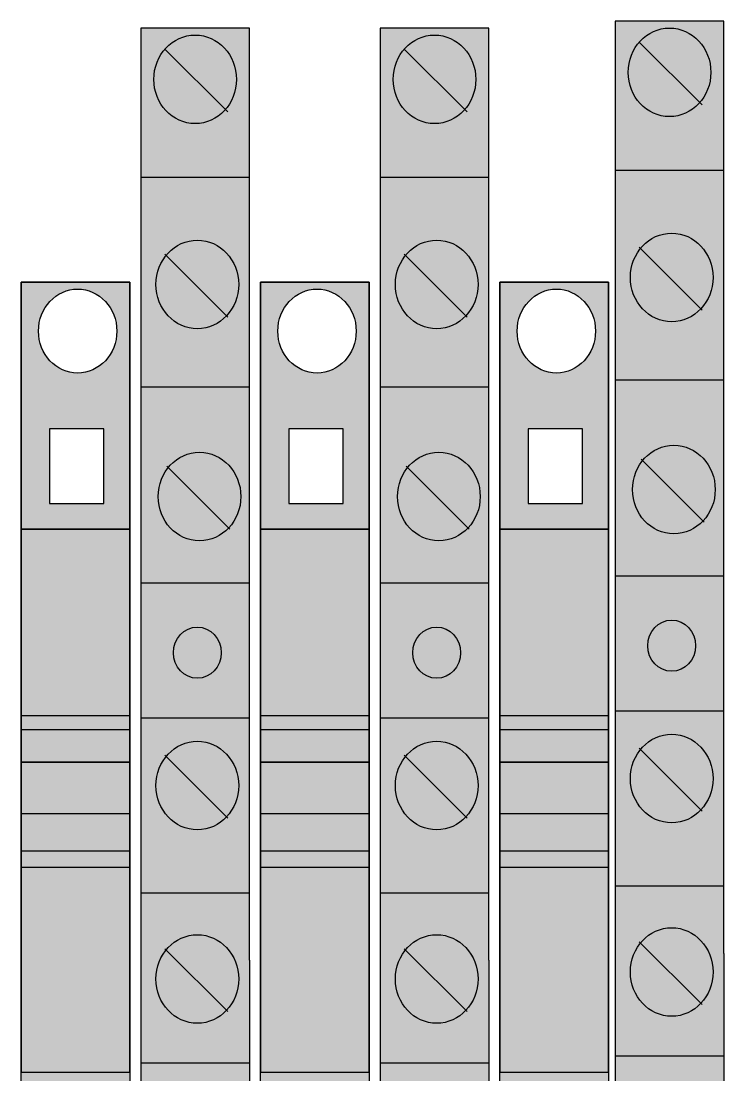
# Model space of a CAD drawing. Header units: millimetres. Extents: x 10 to 410, y 10 to 275.
# Drawn here: x 111.04 to 138.17, y 162.64 to 203.34 of the extents above; entities that cross this region are included whole.
import ezdxf

# ---------------------------------------------------------------- set-up
doc = ezdxf.new("R2010")
doc.units = ezdxf.units.MM
doc.linetypes.add('Caddy_Solid', pattern=[0])

# ---------------------------------------------------------------- blocks, each defined once
blk = doc.blocks.new('Blk347')
at = {"color": 2, "linetype": 'Caddy_Solid', "lineweight": 25, "true_color": 0xffff00}
for p, q in [((114.232, 187.59), (112.132, 187.59)), ((112.132, 187.59), (112.132, 184.71)), ((114.232, 184.71), (114.232, 187.59)), ((112.132, 184.71), (114.232, 184.71))]:
    blk.add_line(p, q, dxfattribs=at)
blk = doc.blocks.new('Blk349')
at = {"color": 2, "linetype": 'Caddy_Solid', "lineweight": 25, "true_color": 0xffff00}
for p, q in [((123.472, 187.59), (121.372, 187.59)), ((121.372, 187.59), (121.372, 184.71)), ((123.472, 184.71), (123.472, 187.59)), ((121.372, 184.71), (123.472, 184.71))]:
    blk.add_line(p, q, dxfattribs=at)
blk = doc.blocks.new('Blk351')
at = {"color": 2, "linetype": 'Caddy_Solid', "lineweight": 25, "true_color": 0xffff00}
for p, q in [((132.712, 187.59), (130.612, 187.59)), ((130.612, 187.59), (130.612, 184.71)), ((132.712, 184.71), (132.712, 187.59)), ((130.612, 184.71), (132.712, 184.71))]:
    blk.add_line(p, q, dxfattribs=at)
blk = doc.blocks.new('Blk340')
for points in [[(115.66, 194.07), (115.66, 167.07), (115.66, 149.07), (119.86, 149.07), (119.86, 167.07), (119.86, 203.07), (115.66, 203.07)], [(124.9, 194.07), (124.9, 167.07), (124.9, 149.07), (129.1, 149.07), (129.1, 167.07), (129.1, 203.07), (124.9, 203.07)], [(118.926, 199.924), (116.592, 202.252), (116.631, 202.299), (116.734, 202.4), (116.845, 202.491), (116.962, 202.571), (117.085, 202.64), (117.214, 202.697), (117.347, 202.742), (117.483, 202.774), (117.621, 202.794), (117.76, 202.8), (117.899, 202.794), (118.037, 202.774), (118.173, 202.742), (118.306, 202.697), (118.435, 202.64), (118.558, 202.571), (118.675, 202.491), (118.786, 202.4), (118.889, 202.299), (118.983, 202.189), (119.067, 202.071), (119.142, 201.945), (119.206, 201.813), (119.26, 201.675), (119.302, 201.533), (119.332, 201.387), (119.35, 201.239), (119.356, 201.09), (119.35, 200.941), (119.332, 200.793), (119.302, 200.647), (119.26, 200.505), (119.206, 200.367), (119.142, 200.235), (119.067, 200.109), (118.983, 199.991)], [(128.166, 199.924), (125.832, 202.252), (125.871, 202.299), (125.974, 202.4), (126.085, 202.491), (126.202, 202.571), (126.326, 202.64), (126.454, 202.697), (126.587, 202.742), (126.723, 202.774), (126.861, 202.794), (127, 202.8), (127.139, 202.794), (127.277, 202.774), (127.413, 202.742), (127.546, 202.697), (127.675, 202.64), (127.798, 202.571), (127.915, 202.491), (128.026, 202.4), (128.129, 202.299), (128.223, 202.189), (128.307, 202.071), (128.382, 201.945), (128.447, 201.813), (128.5, 201.675), (128.542, 201.533), (128.572, 201.387), (128.59, 201.239), (128.596, 201.09), (128.59, 200.941), (128.572, 200.793), (128.542, 200.647), (128.5, 200.505), (128.447, 200.367), (128.382, 200.235), (128.307, 200.109), (128.223, 199.991)], [(118.173, 199.438), (118.306, 199.483), (118.435, 199.54), (118.558, 199.609), (118.675, 199.689), (118.786, 199.78), (118.889, 199.881), (118.926, 199.924), (116.592, 202.252), (116.537, 202.189), (116.453, 202.071), (116.378, 201.945), (116.314, 201.813), (116.26, 201.675), (116.218, 201.533), (116.188, 201.387), (116.17, 201.239), (116.164, 201.09), (116.17, 200.941), (116.188, 200.793), (116.218, 200.647), (116.26, 200.505), (116.314, 200.367), (116.378, 200.235), (116.453, 200.109), (116.537, 199.991), (116.631, 199.881), (116.734, 199.78), (116.845, 199.689), (116.962, 199.609), (117.085, 199.54), (117.214, 199.483), (117.347, 199.438), (117.483, 199.406), (117.621, 199.386), (117.76, 199.38), (117.899, 199.386), (118.037, 199.406)], [(127.413, 199.438), (127.546, 199.483), (127.675, 199.54), (127.798, 199.609), (127.915, 199.689), (128.026, 199.78), (128.129, 199.881), (128.166, 199.924), (125.832, 202.252), (125.777, 202.189), (125.693, 202.071), (125.618, 201.945), (125.554, 201.813), (125.5, 201.675), (125.458, 201.533), (125.428, 201.387), (125.41, 201.239), (125.404, 201.09), (125.41, 200.941), (125.428, 200.793), (125.458, 200.647), (125.5, 200.505), (125.554, 200.367), (125.618, 200.235), (125.693, 200.109), (125.777, 199.991), (125.871, 199.881), (125.974, 199.78), (126.085, 199.689), (126.202, 199.609), (126.326, 199.54), (126.454, 199.483), (126.587, 199.438), (126.723, 199.406), (126.861, 199.386), (127, 199.38), (127.139, 199.386), (127.277, 199.406)], [(116.637, 194.287), (118.971, 191.959), (118.973, 191.961), (119.067, 192.071), (119.151, 192.189), (119.226, 192.315), (119.29, 192.447), (119.344, 192.585), (119.386, 192.727), (119.416, 192.873), (119.434, 193.021), (119.44, 193.17), (119.434, 193.319), (119.416, 193.467), (119.386, 193.613), (119.344, 193.755), (119.29, 193.893), (119.226, 194.025), (119.151, 194.151), (119.067, 194.269), (118.973, 194.379), (118.87, 194.48), (118.759, 194.571), (118.642, 194.651), (118.519, 194.72), (118.39, 194.777), (118.257, 194.822), (118.121, 194.854), (117.983, 194.874), (117.844, 194.88), (117.705, 194.874), (117.567, 194.854), (117.431, 194.822), (117.298, 194.777), (117.169, 194.72), (117.046, 194.651), (116.929, 194.571), (116.818, 194.48), (116.715, 194.379)], [(125.877, 194.287), (128.211, 191.959), (128.213, 191.961), (128.307, 192.071), (128.391, 192.189), (128.466, 192.315), (128.53, 192.447), (128.584, 192.585), (128.626, 192.727), (128.656, 192.873), (128.674, 193.021), (128.68, 193.17), (128.674, 193.319), (128.656, 193.467), (128.626, 193.613), (128.584, 193.755), (128.53, 193.893), (128.466, 194.025), (128.391, 194.151), (128.307, 194.269), (128.213, 194.379), (128.11, 194.48), (127.999, 194.571), (127.882, 194.651), (127.759, 194.72), (127.63, 194.777), (127.497, 194.822), (127.361, 194.854), (127.223, 194.874), (127.084, 194.88), (126.945, 194.874), (126.807, 194.854), (126.671, 194.822), (126.538, 194.777), (126.409, 194.72), (126.286, 194.651), (126.169, 194.571), (126.058, 194.48), (125.955, 194.379)], [(118.971, 191.959), (116.637, 194.287), (116.621, 194.269), (116.537, 194.151), (116.462, 194.025), (116.398, 193.893), (116.344, 193.755), (116.302, 193.613), (116.272, 193.467), (116.254, 193.319), (116.248, 193.17), (116.254, 193.021), (116.272, 192.873), (116.302, 192.727), (116.344, 192.585), (116.398, 192.447), (116.462, 192.315), (116.537, 192.189), (116.621, 192.071), (116.715, 191.961), (116.818, 191.86), (116.929, 191.769), (117.046, 191.689), (117.169, 191.62), (117.298, 191.563), (117.431, 191.518), (117.567, 191.486), (117.705, 191.466), (117.844, 191.46), (117.983, 191.466), (118.121, 191.486), (118.257, 191.518), (118.39, 191.563), (118.519, 191.62), (118.642, 191.689), (118.759, 191.769), (118.87, 191.86)], [(128.211, 191.959), (125.877, 194.287), (125.861, 194.269), (125.777, 194.151), (125.702, 194.025), (125.638, 193.893), (125.584, 193.755), (125.542, 193.613), (125.512, 193.467), (125.494, 193.319), (125.488, 193.17), (125.494, 193.021), (125.512, 192.873), (125.542, 192.727), (125.584, 192.585), (125.638, 192.447), (125.702, 192.315), (125.777, 192.189), (125.861, 192.071), (125.955, 191.961), (126.058, 191.86), (126.169, 191.769), (126.286, 191.689), (126.409, 191.62), (126.538, 191.563), (126.671, 191.518), (126.807, 191.486), (126.945, 191.466), (127.084, 191.46), (127.223, 191.466), (127.361, 191.486), (127.497, 191.518), (127.63, 191.563), (127.759, 191.62), (127.882, 191.689), (127.999, 191.769), (128.11, 191.86)], [(115.24, 193.26), (115.24, 183.72), (111.04, 183.72), (111.04, 193.26), (115.24, 193.26), (113.356, 189.756), (113.487, 189.775), (113.615, 189.805), (113.741, 189.848), (113.863, 189.902), (113.98, 189.967), (114.091, 190.043), (114.196, 190.129), (114.293, 190.224), (114.382, 190.329), (114.463, 190.441), (114.533, 190.56), (114.594, 190.685), (114.645, 190.816), (114.685, 190.951), (114.713, 191.089), (114.73, 191.229), (114.736, 191.37), (114.73, 191.511), (114.713, 191.651), (114.685, 191.789), (114.645, 191.924), (114.594, 192.055), (114.533, 192.18), (114.463, 192.299), (114.382, 192.411), (114.293, 192.516), (114.196, 192.611), (114.091, 192.697), (113.98, 192.773), (113.863, 192.838), (113.741, 192.892), (113.615, 192.935), (113.487, 192.965), (113.356, 192.984), (113.224, 192.99), (113.092, 192.984), (112.961, 192.965), (112.833, 192.935), (112.707, 192.892), (112.585, 192.838), (112.468, 192.773), (112.357, 192.697), (112.252, 192.611), (112.155, 192.516), (112.066, 192.411), (111.985, 192.299), (111.915, 192.18), (111.854, 192.055), (111.803, 191.924), (111.764, 191.789), (111.735, 191.651), (111.718, 191.511), (111.712, 191.37), (111.718, 191.229), (111.735, 191.089), (111.764, 190.951), (111.803, 190.816), (111.854, 190.685), (111.915, 190.56), (111.985, 190.441), (112.066, 190.329), (112.155, 190.224), (112.252, 190.129), (112.357, 190.043), (112.468, 189.967), (112.585, 189.902), (112.707, 189.848), (112.833, 189.805), (112.961, 189.775), (113.092, 189.756), (113.224, 189.75), (113.356, 189.756), (115.24, 193.26), (114.232, 187.59), (112.132, 187.59), (112.132, 184.71), (114.232, 184.71), (114.232, 187.59)], [(124.48, 193.26), (124.48, 183.72), (120.28, 183.72), (120.28, 193.26), (124.48, 193.26), (122.596, 189.756), (122.727, 189.775), (122.855, 189.805), (122.981, 189.848), (123.103, 189.902), (123.22, 189.967), (123.331, 190.043), (123.436, 190.129), (123.533, 190.224), (123.622, 190.329), (123.703, 190.441), (123.773, 190.56), (123.834, 190.685), (123.885, 190.816), (123.925, 190.951), (123.953, 191.089), (123.97, 191.229), (123.976, 191.37), (123.97, 191.511), (123.953, 191.651), (123.925, 191.789), (123.885, 191.924), (123.834, 192.055), (123.773, 192.18), (123.703, 192.299), (123.622, 192.411), (123.533, 192.516), (123.436, 192.611), (123.331, 192.697), (123.22, 192.773), (123.103, 192.838), (122.981, 192.892), (122.855, 192.935), (122.727, 192.965), (122.596, 192.984), (122.464, 192.99), (122.332, 192.984), (122.201, 192.965), (122.073, 192.935), (121.947, 192.892), (121.825, 192.838), (121.708, 192.773), (121.597, 192.697), (121.492, 192.611), (121.395, 192.516), (121.306, 192.411), (121.225, 192.299), (121.155, 192.18), (121.094, 192.055), (121.043, 191.924), (121.004, 191.789), (120.975, 191.651), (120.958, 191.511), (120.952, 191.37), (120.958, 191.229), (120.975, 191.089), (121.004, 190.951), (121.043, 190.816), (121.094, 190.685), (121.155, 190.56), (121.225, 190.441), (121.306, 190.329), (121.395, 190.224), (121.492, 190.129), (121.597, 190.043), (121.708, 189.967), (121.825, 189.902), (121.947, 189.848), (122.073, 189.805), (122.201, 189.775), (122.332, 189.756), (122.464, 189.75), (122.596, 189.756), (124.48, 193.26), (123.472, 187.59), (121.372, 187.59), (121.372, 184.71), (123.472, 184.71), (123.472, 187.59)], [(133.72, 193.26), (133.72, 183.72), (129.52, 183.72), (129.52, 193.26), (133.72, 193.26), (131.836, 189.756), (131.967, 189.775), (132.095, 189.805), (132.221, 189.848), (132.343, 189.902), (132.46, 189.967), (132.571, 190.043), (132.676, 190.129), (132.773, 190.224), (132.862, 190.329), (132.943, 190.441), (133.013, 190.56), (133.074, 190.685), (133.125, 190.816), (133.165, 190.951), (133.193, 191.089), (133.21, 191.229), (133.216, 191.37), (133.21, 191.511), (133.193, 191.651), (133.165, 191.789), (133.125, 191.924), (133.074, 192.055), (133.013, 192.18), (132.943, 192.299), (132.862, 192.411), (132.773, 192.516), (132.676, 192.611), (132.571, 192.697), (132.46, 192.773), (132.343, 192.838), (132.221, 192.892), (132.095, 192.935), (131.967, 192.965), (131.836, 192.984), (131.704, 192.99), (131.572, 192.984), (131.441, 192.965), (131.313, 192.935), (131.187, 192.892), (131.065, 192.838), (130.948, 192.773), (130.837, 192.697), (130.732, 192.611), (130.635, 192.516), (130.546, 192.411), (130.465, 192.299), (130.395, 192.18), (130.334, 192.055), (130.283, 191.924), (130.244, 191.789), (130.215, 191.651), (130.198, 191.511), (130.192, 191.37), (130.198, 191.229), (130.215, 191.089), (130.244, 190.951), (130.283, 190.816), (130.334, 190.685), (130.395, 190.56), (130.465, 190.441), (130.546, 190.329), (130.635, 190.224), (130.732, 190.129), (130.837, 190.043), (130.948, 189.967), (131.065, 189.902), (131.187, 189.848), (131.313, 189.805), (131.441, 189.775), (131.572, 189.756), (131.704, 189.75), (131.836, 189.756), (133.72, 193.26), (132.712, 187.59), (130.612, 187.59), (130.612, 184.71), (132.712, 184.71), (132.712, 187.59)], [(119.055, 183.769), (116.721, 186.097), (116.799, 186.189), (116.902, 186.29), (117.013, 186.381), (117.13, 186.461), (117.253, 186.53), (117.382, 186.587), (117.515, 186.632), (117.651, 186.664), (117.789, 186.684), (117.928, 186.69), (118.067, 186.684), (118.205, 186.664), (118.341, 186.632), (118.474, 186.587), (118.603, 186.53), (118.726, 186.461), (118.843, 186.381), (118.954, 186.29), (119.057, 186.189), (119.151, 186.079), (119.235, 185.961), (119.31, 185.835), (119.374, 185.703), (119.428, 185.565), (119.47, 185.423), (119.5, 185.277), (119.518, 185.129), (119.524, 184.98), (119.518, 184.831), (119.5, 184.683), (119.47, 184.537), (119.428, 184.395), (119.374, 184.257), (119.31, 184.125), (119.235, 183.999), (119.151, 183.881), (119.057, 183.771)], [(128.295, 183.769), (125.961, 186.097), (126.039, 186.189), (126.142, 186.29), (126.253, 186.381), (126.37, 186.461), (126.493, 186.53), (126.622, 186.587), (126.755, 186.632), (126.891, 186.664), (127.029, 186.684), (127.168, 186.69), (127.307, 186.684), (127.445, 186.664), (127.581, 186.632), (127.714, 186.587), (127.843, 186.53), (127.966, 186.461), (128.083, 186.381), (128.194, 186.29), (128.297, 186.189), (128.391, 186.079), (128.475, 185.961), (128.55, 185.835), (128.615, 185.703), (128.668, 185.565), (128.71, 185.423), (128.74, 185.277), (128.758, 185.129), (128.764, 184.98), (128.758, 184.831), (128.74, 184.683), (128.71, 184.537), (128.668, 184.395), (128.615, 184.257), (128.55, 184.125), (128.475, 183.999), (128.391, 183.881), (128.297, 183.771)], [(119.055, 183.769), (116.721, 186.097), (116.705, 186.079), (116.621, 185.961), (116.546, 185.835), (116.482, 185.703), (116.428, 185.565), (116.386, 185.423), (116.356, 185.277), (116.338, 185.129), (116.332, 184.98), (116.338, 184.831), (116.356, 184.683), (116.386, 184.537), (116.428, 184.395), (116.482, 184.257), (116.546, 184.125), (116.621, 183.999), (116.705, 183.881), (116.799, 183.771), (116.902, 183.67), (117.013, 183.579), (117.13, 183.499), (117.253, 183.43), (117.382, 183.373), (117.515, 183.328), (117.651, 183.296), (117.789, 183.276), (117.928, 183.27), (118.067, 183.276), (118.205, 183.296), (118.341, 183.328), (118.474, 183.373), (118.603, 183.43), (118.726, 183.499), (118.843, 183.579), (118.954, 183.67)], [(128.295, 183.769), (125.961, 186.097), (125.945, 186.079), (125.861, 185.961), (125.786, 185.835), (125.722, 185.703), (125.668, 185.565), (125.626, 185.423), (125.596, 185.277), (125.578, 185.129), (125.572, 184.98), (125.578, 184.831), (125.596, 184.683), (125.626, 184.537), (125.668, 184.395), (125.722, 184.257), (125.786, 184.125), (125.861, 183.999), (125.945, 183.881), (126.039, 183.771), (126.142, 183.67), (126.253, 183.579), (126.37, 183.499), (126.493, 183.43), (126.622, 183.373), (126.755, 183.328), (126.891, 183.296), (127.029, 183.276), (127.168, 183.27), (127.307, 183.276), (127.445, 183.296), (127.581, 183.328), (127.714, 183.373), (127.843, 183.43), (127.966, 183.499), (128.083, 183.579), (128.194, 183.67)], [(115.24, 175.98), (115.24, 183.72), (111.04, 183.72), (111.04, 175.98), (115.156, 175.98)], [(124.48, 175.98), (124.48, 183.72), (120.28, 183.72), (120.28, 175.98), (124.396, 175.98)], [(133.72, 175.98), (133.72, 183.72), (129.52, 183.72), (129.52, 175.98), (133.636, 175.98)], [(119.86, 176.43), (115.66, 176.43), (115.66, 181.65), (119.86, 181.65), (119.86, 176.43), (118.083, 177.994), (118.16, 178.02), (118.235, 178.053), (118.306, 178.093), (118.374, 178.139), (118.438, 178.192), (118.497, 178.25), (118.552, 178.314), (118.601, 178.382), (118.644, 178.455), (118.681, 178.532), (118.712, 178.611), (118.737, 178.694), (118.754, 178.778), (118.764, 178.864), (118.768, 178.95), (118.764, 179.036), (118.754, 179.122), (118.737, 179.206), (118.712, 179.289), (118.681, 179.368), (118.644, 179.445), (118.601, 179.518), (118.552, 179.586), (118.497, 179.65), (118.438, 179.708), (118.374, 179.761), (118.306, 179.807), (118.235, 179.847), (118.16, 179.88), (118.083, 179.906), (118.004, 179.925), (117.925, 179.936), (117.844, 179.94), (117.763, 179.936), (117.684, 179.925), (117.605, 179.906), (117.528, 179.88), (117.453, 179.847), (117.382, 179.807), (117.314, 179.761), (117.25, 179.708), (117.191, 179.65), (117.136, 179.586), (117.087, 179.518), (117.044, 179.445), (117.007, 179.368), (116.976, 179.289), (116.952, 179.206), (116.934, 179.122), (116.924, 179.036), (116.92, 178.95), (116.924, 178.864), (116.934, 178.778), (116.952, 178.694), (116.976, 178.611), (117.007, 178.532), (117.044, 178.455), (117.087, 178.382), (117.136, 178.314), (117.191, 178.25), (117.25, 178.192), (117.314, 178.139), (117.382, 178.093), (117.453, 178.053), (117.528, 178.02), (117.605, 177.994), (117.684, 177.975), (117.763, 177.964), (117.844, 177.96), (117.925, 177.964), (118.004, 177.975), (118.083, 177.994)], [(118.083, 179.906), (118.16, 179.88), (118.235, 179.847), (118.306, 179.807), (118.374, 179.761), (118.438, 179.708), (118.497, 179.65), (118.552, 179.586), (118.601, 179.518), (118.644, 179.445), (118.681, 179.368), (118.712, 179.289), (118.737, 179.206), (118.754, 179.122), (118.764, 179.036), (118.768, 178.95), (118.764, 178.864), (118.754, 178.778), (118.737, 178.694), (118.712, 178.611), (118.681, 178.532), (118.644, 178.455), (118.601, 178.382), (118.552, 178.314), (118.497, 178.25), (118.438, 178.192), (118.374, 178.139), (118.306, 178.093), (118.235, 178.053), (118.16, 178.02), (118.083, 177.994), (118.004, 177.975), (117.925, 177.964), (117.844, 177.96), (117.763, 177.964), (117.684, 177.975), (117.605, 177.994), (117.528, 178.02), (117.453, 178.053), (117.382, 178.093), (117.314, 178.139), (117.25, 178.192), (117.191, 178.25), (117.136, 178.314), (117.087, 178.382), (117.044, 178.455), (117.007, 178.532), (116.976, 178.611), (116.952, 178.694), (116.934, 178.778), (116.924, 178.864), (116.92, 178.95), (116.924, 179.036), (116.934, 179.122), (116.952, 179.206), (116.976, 179.289), (117.007, 179.368), (117.044, 179.445), (117.087, 179.518), (117.136, 179.586), (117.191, 179.65), (117.25, 179.708), (117.314, 179.761), (117.382, 179.807), (117.453, 179.847), (117.528, 179.88), (117.605, 179.906), (117.684, 179.925), (117.763, 179.936), (117.844, 179.94), (117.925, 179.936), (118.004, 179.925)], [(127.323, 179.906), (127.4, 179.88), (127.475, 179.847), (127.546, 179.807), (127.614, 179.761), (127.678, 179.708), (127.737, 179.65), (127.792, 179.586), (127.841, 179.518), (127.884, 179.445), (127.921, 179.368), (127.952, 179.289), (127.977, 179.206), (127.994, 179.122), (128.004, 179.036), (128.008, 178.95), (128.004, 178.864), (127.994, 178.778), (127.977, 178.694), (127.952, 178.611), (127.921, 178.532), (127.884, 178.455), (127.841, 178.382), (127.792, 178.314), (127.737, 178.25), (127.678, 178.192), (127.614, 178.139), (127.546, 178.093), (127.475, 178.053), (127.4, 178.02), (127.323, 177.994), (127.244, 177.975), (127.165, 177.964), (127.084, 177.96), (127.003, 177.964), (126.924, 177.975), (126.845, 177.994), (126.768, 178.02), (126.693, 178.053), (126.622, 178.093), (126.554, 178.139), (126.49, 178.192), (126.431, 178.25), (126.376, 178.314), (126.327, 178.382), (126.284, 178.455), (126.247, 178.532), (126.216, 178.611), (126.191, 178.694), (126.174, 178.778), (126.164, 178.864), (126.16, 178.95), (126.164, 179.036), (126.174, 179.122), (126.191, 179.206), (126.216, 179.289), (126.247, 179.368), (126.284, 179.445), (126.327, 179.518), (126.376, 179.586), (126.431, 179.65), (126.49, 179.708), (126.554, 179.761), (126.622, 179.807), (126.693, 179.847), (126.768, 179.88), (126.845, 179.906), (126.924, 179.925), (127.003, 179.936), (127.084, 179.94), (127.165, 179.936), (127.244, 179.925)], [(115.24, 176.52), (111.04, 176.52), (111.04, 175.98), (115.156, 175.98), (115.24, 175.98)], [(124.48, 176.52), (120.28, 176.52), (120.28, 175.98), (124.396, 175.98), (124.48, 175.98)], [(133.72, 176.52), (129.52, 176.52), (129.52, 175.98), (133.636, 175.98), (133.72, 175.98)], [(115.24, 175.98), (115.24, 170.67), (111.04, 170.67), (111.04, 175.98), (115.156, 175.98)], [(114.904, 175.98), (111.04, 175.98), (111.04, 174.72), (115.24, 174.72), (115.24, 175.98)], [(124.48, 175.98), (124.48, 170.67), (120.28, 170.67), (120.28, 175.98), (124.396, 175.98)], [(124.144, 175.98), (120.28, 175.98), (120.28, 174.72), (124.48, 174.72), (124.48, 175.98)], [(133.72, 175.98), (133.72, 170.67), (129.52, 170.67), (129.52, 175.98), (133.636, 175.98)], [(133.384, 175.98), (129.52, 175.98), (129.52, 174.72), (133.72, 174.72), (133.72, 175.98)], [(119.151, 174.801), (119.226, 174.675), (119.29, 174.543), (119.344, 174.405), (119.386, 174.263), (119.416, 174.117), (119.434, 173.969), (119.44, 173.82), (119.434, 173.671), (119.416, 173.523), (119.386, 173.377), (119.344, 173.235), (119.29, 173.097), (119.226, 172.965), (119.151, 172.839), (119.067, 172.721), (118.973, 172.611), (118.971, 172.609), (116.637, 174.937), (116.715, 175.029), (116.818, 175.13), (116.929, 175.221), (117.046, 175.301), (117.169, 175.37), (117.298, 175.427), (117.431, 175.472), (117.567, 175.504), (117.705, 175.523), (117.844, 175.53), (117.983, 175.523), (118.121, 175.504), (118.257, 175.472), (118.39, 175.427), (118.519, 175.37), (118.642, 175.301), (118.759, 175.221), (118.87, 175.13), (118.973, 175.029), (119.067, 174.919)], [(128.391, 174.801), (128.466, 174.675), (128.53, 174.543), (128.584, 174.405), (128.626, 174.263), (128.656, 174.117), (128.674, 173.969), (128.68, 173.82), (128.674, 173.671), (128.656, 173.523), (128.626, 173.377), (128.584, 173.235), (128.53, 173.097), (128.466, 172.965), (128.391, 172.839), (128.307, 172.721), (128.213, 172.611), (128.211, 172.609), (125.877, 174.937), (125.955, 175.029), (126.058, 175.13), (126.169, 175.221), (126.286, 175.301), (126.409, 175.37), (126.538, 175.427), (126.671, 175.472), (126.807, 175.504), (126.945, 175.523), (127.084, 175.53), (127.223, 175.523), (127.361, 175.504), (127.497, 175.472), (127.63, 175.427), (127.759, 175.37), (127.882, 175.301), (127.999, 175.221), (128.11, 175.13), (128.213, 175.029), (128.307, 174.919)], [(116.344, 173.235), (116.302, 173.377), (116.272, 173.523), (116.254, 173.671), (116.248, 173.82), (116.254, 173.969), (116.272, 174.117), (116.302, 174.263), (116.344, 174.405), (116.398, 174.543), (116.462, 174.675), (116.537, 174.801), (116.621, 174.919), (116.637, 174.937), (118.971, 172.609), (118.87, 172.51), (118.759, 172.419), (118.642, 172.339), (118.519, 172.27), (118.39, 172.213), (118.257, 172.168), (118.121, 172.136), (117.983, 172.116), (117.844, 172.11), (117.705, 172.116), (117.567, 172.136), (117.431, 172.168), (117.298, 172.213), (117.169, 172.27), (117.046, 172.339), (116.929, 172.419), (116.818, 172.51), (116.715, 172.611), (116.621, 172.721), (116.537, 172.839), (116.462, 172.965), (116.398, 173.097)], [(125.584, 173.235), (125.542, 173.377), (125.512, 173.523), (125.494, 173.671), (125.488, 173.82), (125.494, 173.969), (125.512, 174.117), (125.542, 174.263), (125.584, 174.405), (125.638, 174.543), (125.702, 174.675), (125.777, 174.801), (125.861, 174.919), (125.877, 174.937), (128.211, 172.609), (128.11, 172.51), (127.999, 172.419), (127.882, 172.339), (127.759, 172.27), (127.63, 172.213), (127.497, 172.168), (127.361, 172.136), (127.223, 172.116), (127.084, 172.11), (126.945, 172.116), (126.807, 172.136), (126.671, 172.168), (126.538, 172.213), (126.409, 172.27), (126.286, 172.339), (126.169, 172.419), (126.058, 172.51), (125.955, 172.611), (125.861, 172.721), (125.777, 172.839), (125.702, 172.965), (125.638, 173.097)], [(115.24, 170.67), (115.24, 162.75), (111.04, 162.75), (111.04, 170.67)], [(124.48, 170.67), (124.48, 162.75), (120.28, 162.75), (120.28, 170.67)], [(133.72, 170.67), (133.72, 162.75), (129.52, 162.75), (129.52, 170.67)], [(116.637, 167.467), (118.971, 165.139), (118.973, 165.141), (119.067, 165.251), (119.151, 165.369), (119.226, 165.495), (119.29, 165.627), (119.344, 165.765), (119.386, 165.907), (119.416, 166.053), (119.434, 166.201), (119.44, 166.35), (119.434, 166.499), (119.416, 166.647), (119.386, 166.793), (119.344, 166.935), (119.29, 167.073), (119.226, 167.205), (119.151, 167.331), (119.067, 167.449), (118.973, 167.559), (118.87, 167.66), (118.759, 167.751), (118.642, 167.831), (118.519, 167.9), (118.39, 167.957), (118.257, 168.002), (118.121, 168.034), (117.983, 168.054), (117.844, 168.06), (117.705, 168.054), (117.567, 168.034), (117.431, 168.002), (117.298, 167.957), (117.169, 167.9), (117.046, 167.831), (116.929, 167.751), (116.818, 167.66), (116.715, 167.559)], [(125.877, 167.467), (128.211, 165.139), (128.213, 165.141), (128.307, 165.251), (128.391, 165.369), (128.466, 165.495), (128.53, 165.627), (128.584, 165.765), (128.626, 165.907), (128.656, 166.053), (128.674, 166.201), (128.68, 166.35), (128.674, 166.499), (128.656, 166.647), (128.626, 166.793), (128.584, 166.935), (128.53, 167.073), (128.466, 167.205), (128.391, 167.331), (128.307, 167.449), (128.213, 167.559), (128.11, 167.66), (127.999, 167.751), (127.882, 167.831), (127.759, 167.9), (127.63, 167.957), (127.497, 168.002), (127.361, 168.034), (127.223, 168.054), (127.084, 168.06), (126.945, 168.054), (126.807, 168.034), (126.671, 168.002), (126.538, 167.957), (126.409, 167.9), (126.286, 167.831), (126.169, 167.751), (126.058, 167.66), (125.955, 167.559)], [(116.637, 167.467), (118.971, 165.139), (118.87, 165.04), (118.759, 164.949), (118.642, 164.869), (118.519, 164.8), (118.39, 164.743), (118.257, 164.698), (118.121, 164.666), (117.983, 164.646), (117.844, 164.64), (117.705, 164.646), (117.567, 164.666), (117.431, 164.698), (117.298, 164.743), (117.169, 164.8), (117.046, 164.869), (116.929, 164.949), (116.818, 165.04), (116.715, 165.141), (116.621, 165.251), (116.537, 165.369), (116.462, 165.495), (116.398, 165.627), (116.344, 165.765), (116.302, 165.907), (116.272, 166.053), (116.254, 166.201), (116.248, 166.35), (116.254, 166.499), (116.272, 166.647), (116.302, 166.793), (116.344, 166.935), (116.398, 167.073), (116.462, 167.205), (116.537, 167.331), (116.621, 167.449)], [(125.877, 167.467), (128.211, 165.139), (128.11, 165.04), (127.999, 164.949), (127.882, 164.869), (127.759, 164.8), (127.63, 164.743), (127.497, 164.698), (127.361, 164.666), (127.223, 164.646), (127.084, 164.64), (126.945, 164.646), (126.807, 164.666), (126.671, 164.698), (126.538, 164.743), (126.409, 164.8), (126.286, 164.869), (126.169, 164.949), (126.058, 165.04), (125.955, 165.141), (125.861, 165.251), (125.777, 165.369), (125.702, 165.495), (125.638, 165.627), (125.584, 165.765), (125.542, 165.907), (125.512, 166.053), (125.494, 166.201), (125.488, 166.35), (125.494, 166.499), (125.512, 166.647), (125.542, 166.793), (125.584, 166.935), (125.638, 167.073), (125.702, 167.205), (125.777, 167.331), (125.861, 167.449)], [(111.04, 162.75), (115.24, 162.75), (115.24, 152.76), (111.04, 152.76), (111.04, 162.75), (112.132, 160.77), (114.232, 160.77), (114.232, 157.89), (112.132, 157.89), (112.132, 160.77), (111.04, 162.75), (113.092, 156.174), (112.961, 156.155), (112.833, 156.125), (112.707, 156.082), (112.585, 156.028), (112.468, 155.963), (112.357, 155.887), (112.252, 155.801), (112.155, 155.706), (112.066, 155.601), (111.985, 155.489), (111.915, 155.37), (111.854, 155.245), (111.803, 155.114), (111.764, 154.979), (111.735, 154.841), (111.718, 154.701), (111.712, 154.56), (111.718, 154.419), (111.735, 154.279), (111.764, 154.141), (111.803, 154.006), (111.854, 153.875), (111.915, 153.75), (111.985, 153.631), (112.066, 153.519), (112.155, 153.414), (112.252, 153.319), (112.357, 153.233), (112.468, 153.157), (112.585, 153.092), (112.707, 153.038), (112.833, 152.995), (112.961, 152.965), (113.092, 152.946), (113.224, 152.94), (113.356, 152.946), (113.487, 152.965), (113.615, 152.995), (113.741, 153.038), (113.863, 153.092), (113.98, 153.157), (114.091, 153.233), (114.196, 153.319), (114.293, 153.414), (114.382, 153.519), (114.463, 153.631), (114.533, 153.75), (114.594, 153.875), (114.645, 154.006), (114.685, 154.141), (114.713, 154.279), (114.73, 154.419), (114.736, 154.56), (114.73, 154.701), (114.713, 154.841), (114.685, 154.979), (114.645, 155.114), (114.594, 155.245), (114.533, 155.37), (114.463, 155.489), (114.382, 155.601), (114.293, 155.706), (114.196, 155.801), (114.091, 155.887), (113.98, 155.963), (113.863, 156.028), (113.741, 156.082), (113.615, 156.125), (113.487, 156.155), (113.356, 156.174), (113.224, 156.18), (113.092, 156.174)], [(120.28, 162.75), (124.48, 162.75), (124.48, 152.76), (120.28, 152.76), (120.28, 162.75), (121.372, 160.77), (123.472, 160.77), (123.472, 157.89), (121.372, 157.89), (121.372, 160.77), (120.28, 162.75), (122.332, 156.174), (122.201, 156.155), (122.073, 156.125), (121.947, 156.082), (121.825, 156.028), (121.708, 155.963), (121.597, 155.887), (121.492, 155.801), (121.395, 155.706), (121.306, 155.601), (121.225, 155.489), (121.155, 155.37), (121.094, 155.245), (121.043, 155.114), (121.004, 154.979), (120.975, 154.841), (120.958, 154.701), (120.952, 154.56), (120.958, 154.419), (120.975, 154.279), (121.004, 154.141), (121.043, 154.006), (121.094, 153.875), (121.155, 153.75), (121.225, 153.631), (121.306, 153.519), (121.395, 153.414), (121.492, 153.319), (121.597, 153.233), (121.708, 153.157), (121.825, 153.092), (121.947, 153.038), (122.073, 152.995), (122.201, 152.965), (122.332, 152.946), (122.464, 152.94), (122.596, 152.946), (122.727, 152.965), (122.855, 152.995), (122.981, 153.038), (123.103, 153.092), (123.22, 153.157), (123.331, 153.233), (123.436, 153.319), (123.533, 153.414), (123.622, 153.519), (123.703, 153.631), (123.773, 153.75), (123.834, 153.875), (123.885, 154.006), (123.925, 154.141), (123.953, 154.279), (123.97, 154.419), (123.976, 154.56), (123.97, 154.701), (123.953, 154.841), (123.925, 154.979), (123.885, 155.114), (123.834, 155.245), (123.773, 155.37), (123.703, 155.489), (123.622, 155.601), (123.533, 155.706), (123.436, 155.801), (123.331, 155.887), (123.22, 155.963), (123.103, 156.028), (122.981, 156.082), (122.855, 156.125), (122.727, 156.155), (122.596, 156.174), (122.464, 156.18), (122.332, 156.174)], [(129.52, 162.75), (133.72, 162.75), (133.72, 152.76), (129.52, 152.76), (129.52, 162.75), (130.612, 160.77), (132.712, 160.77), (132.712, 157.89), (130.612, 157.89), (130.612, 160.77), (129.52, 162.75), (131.572, 156.174), (131.441, 156.155), (131.313, 156.125), (131.187, 156.082), (131.065, 156.028), (130.948, 155.963), (130.837, 155.887), (130.732, 155.801), (130.635, 155.706), (130.546, 155.601), (130.465, 155.489), (130.395, 155.37), (130.334, 155.245), (130.283, 155.114), (130.244, 154.979), (130.215, 154.841), (130.198, 154.701), (130.192, 154.56), (130.198, 154.419), (130.215, 154.279), (130.244, 154.141), (130.283, 154.006), (130.334, 153.875), (130.395, 153.75), (130.465, 153.631), (130.546, 153.519), (130.635, 153.414), (130.732, 153.319), (130.837, 153.233), (130.948, 153.157), (131.065, 153.092), (131.187, 153.038), (131.313, 152.995), (131.441, 152.965), (131.572, 152.946), (131.704, 152.94), (131.836, 152.946), (131.967, 152.965), (132.095, 152.995), (132.221, 153.038), (132.343, 153.092), (132.46, 153.157), (132.571, 153.233), (132.676, 153.319), (132.773, 153.414), (132.862, 153.519), (132.943, 153.631), (133.013, 153.75), (133.074, 153.875), (133.125, 154.006), (133.165, 154.141), (133.193, 154.279), (133.21, 154.419), (133.216, 154.56), (133.21, 154.701), (133.193, 154.841), (133.165, 154.979), (133.125, 155.114), (133.074, 155.245), (133.013, 155.37), (132.943, 155.489), (132.862, 155.601), (132.773, 155.706), (132.676, 155.801), (132.571, 155.887), (132.46, 155.963), (132.343, 156.028), (132.221, 156.082), (132.095, 156.125), (131.967, 156.155), (131.836, 156.174), (131.704, 156.18), (131.572, 156.174)]]:
    blk.add_hatch(color=254).paths.add_polyline_path(points)
at = {"linetype": 'Caddy_Solid', "lineweight": 25}
for p, q in [((115.66, 203.07), (115.66, 194.07)), ((119.86, 203.07), (115.66, 203.07)), ((119.86, 167.07), (119.86, 203.07)), ((124.9, 203.07), (124.9, 194.07)), ((129.1, 203.07), (124.9, 203.07)), ((129.1, 167.07), (129.1, 203.07)), ((116.584, 202.26), (119.02, 199.83)), ((125.824, 202.26), (128.26, 199.83)), ((115.66, 197.31), (119.86, 197.31)), ((124.9, 197.31), (129.1, 197.31)), ((115.66, 194.25), (115.66, 166.8)), ((116.584, 194.34), (119.02, 191.91)), ((124.9, 194.25), (124.9, 166.8)), ((125.824, 194.34), (128.26, 191.91)), ((111.04, 152.76), (111.04, 193.26)), ((111.04, 183.72), (111.04, 193.26)), ((111.04, 193.26), (115.24, 193.26)), ((115.24, 193.26), (115.24, 152.76)), ((115.24, 193.26), (115.24, 183.72)), ((120.28, 152.76), (120.28, 193.26)), ((120.28, 183.72), (120.28, 193.26)), ((120.28, 193.26), (124.48, 193.26)), ((124.48, 193.26), (124.48, 152.76)), ((124.48, 193.26), (124.48, 183.72)), ((129.52, 152.76), (129.52, 193.26)), ((129.52, 183.72), (129.52, 193.26)), ((129.52, 193.26), (133.72, 193.26)), ((133.72, 193.26), (133.72, 152.76)), ((133.72, 193.26), (133.72, 183.72)), ((115.66, 189.21), (119.86, 189.21)), ((124.9, 189.21), (129.1, 189.21)), ((114.232, 187.59), (112.132, 187.59)), ((112.132, 187.59), (112.132, 184.71)), ((114.232, 184.71), (114.232, 187.59)), ((123.472, 187.59), (121.372, 187.59)), ((121.372, 187.59), (121.372, 184.71)), ((123.472, 184.71), (123.472, 187.59)), ((132.712, 187.59), (130.612, 187.59)), ((130.612, 187.59), (130.612, 184.71)), ((132.712, 184.71), (132.712, 187.59)), ((116.668, 186.15), (119.104, 183.72)), ((125.908, 186.15), (128.344, 183.72)), ((112.132, 184.71), (114.232, 184.71)), ((121.372, 184.71), (123.472, 184.71)), ((130.612, 184.71), (132.712, 184.71)), ((115.24, 183.72), (111.04, 183.72)), ((111.04, 183.72), (111.04, 162.75)), ((115.24, 162.75), (115.24, 183.72)), ((124.48, 183.72), (120.28, 183.72)), ((120.28, 183.72), (120.28, 162.75)), ((124.48, 162.75), (124.48, 183.72)), ((133.72, 183.72), (129.52, 183.72)), ((129.52, 183.72), (129.52, 162.75)), ((133.72, 162.75), (133.72, 183.72)), ((115.66, 181.65), (119.86, 181.65)), ((124.9, 181.65), (129.1, 181.65)), ((115.24, 174.63), (115.24, 177.06)), ((124.48, 174.63), (124.48, 177.06)), ((133.72, 174.63), (133.72, 177.06)), ((111.04, 174.72), (111.04, 176.7)), ((120.28, 174.72), (120.28, 176.7)), ((129.52, 174.72), (129.52, 176.7)), ((111.04, 176.52), (115.24, 176.52)), ((111.04, 176.52), (115.24, 176.52)), ((111.04, 174.72), (111.04, 176.52)), ((111.04, 176.52), (115.24, 176.52)), ((115.24, 176.52), (115.24, 174.72)), ((115.66, 176.43), (119.86, 176.43)), ((120.28, 176.52), (124.48, 176.52)), ((120.28, 176.52), (124.48, 176.52)), ((120.28, 174.72), (120.28, 176.52)), ((120.28, 176.52), (124.48, 176.52)), ((124.48, 176.52), (124.48, 174.72)), ((124.9, 176.43), (129.1, 176.43)), ((129.52, 176.52), (133.72, 176.52)), ((129.52, 176.52), (133.72, 176.52)), ((129.52, 174.72), (129.52, 176.52)), ((129.52, 176.52), (133.72, 176.52)), ((133.72, 176.52), (133.72, 174.72)), ((111.04, 175.98), (115.156, 175.98)), ((114.904, 175.98), (115.24, 175.98)), ((120.28, 175.98), (124.396, 175.98)), ((124.144, 175.98), (124.48, 175.98)), ((129.52, 175.98), (133.636, 175.98)), ((133.384, 175.98), (133.72, 175.98)), ((116.584, 174.99), (119.02, 172.56)), ((125.824, 174.99), (128.26, 172.56)), ((111.04, 174.72), (115.24, 174.72)), ((115.24, 174.72), (111.04, 174.72)), ((111.04, 174.72), (115.24, 174.72)), ((120.28, 174.72), (124.48, 174.72)), ((124.48, 174.72), (120.28, 174.72)), ((120.28, 174.72), (124.48, 174.72)), ((129.52, 174.72), (133.72, 174.72)), ((133.72, 174.72), (129.52, 174.72)), ((129.52, 174.72), (133.72, 174.72)), ((111.04, 172.74), (115.24, 172.74)), ((120.28, 172.74), (124.48, 172.74)), ((129.52, 172.74), (133.72, 172.74)), ((111.04, 171.3), (115.24, 171.3)), ((120.28, 171.3), (124.48, 171.3)), ((129.52, 171.3), (133.72, 171.3)), ((115.66, 169.68), (119.86, 169.68)), ((124.9, 169.68), (129.1, 169.68)), ((116.584, 167.52), (119.02, 165.09)), ((125.824, 167.52), (128.26, 165.09)), ((115.66, 167.07), (115.66, 149.07)), ((119.86, 167.07), (119.86, 149.07)), ((124.9, 167.07), (124.9, 149.07)), ((129.1, 167.07), (129.1, 149.07)), ((115.66, 163.11), (119.86, 163.11)), ((124.9, 163.11), (129.1, 163.11)), ((111.04, 152.76), (111.04, 162.75)), ((111.04, 162.75), (115.24, 162.75)), ((115.24, 162.75), (115.24, 152.76)), ((120.28, 152.76), (120.28, 162.75)), ((120.28, 162.75), (124.48, 162.75)), ((124.48, 162.75), (124.48, 152.76)), ((129.52, 152.76), (129.52, 162.75)), ((129.52, 162.75), (133.72, 162.75)), ((133.72, 162.75), (133.72, 152.76))]:
    blk.add_line(p, q, dxfattribs=at)
at = {"color": 2, "linetype": 'Caddy_Solid', "lineweight": 25, "true_color": 0xffff00}
for p, q in [((111.04, 193.26), (115.24, 193.26)), ((111.04, 193.26), (111.04, 183.72)), ((115.24, 193.26), (111.04, 193.26)), ((115.24, 183.72), (115.24, 193.26)), ((120.28, 193.26), (124.48, 193.26)), ((120.28, 193.26), (120.28, 183.72)), ((124.48, 193.26), (120.28, 193.26)), ((124.48, 183.72), (124.48, 193.26)), ((129.52, 193.26), (133.72, 193.26)), ((129.52, 193.26), (129.52, 183.72)), ((133.72, 193.26), (129.52, 193.26)), ((133.72, 183.72), (133.72, 193.26))]:
    blk.add_line(p, q, dxfattribs=at)
at = {"color": 3, "linetype": 'Caddy_Solid', "lineweight": 25, "true_color": 0x00ff00}
for p, q in [((111.04, 183.72), (115.156, 183.72)), ((111.04, 183.72), (115.24, 183.72)), ((115.24, 183.72), (111.04, 183.72)), ((111.04, 183.72), (111.04, 162.75)), ((115.24, 183.72), (111.04, 183.72)), ((115.24, 162.75), (115.24, 183.72)), ((120.28, 183.72), (124.396, 183.72)), ((120.28, 183.72), (124.48, 183.72)), ((124.48, 183.72), (120.28, 183.72)), ((120.28, 183.72), (120.28, 162.75)), ((124.48, 183.72), (120.28, 183.72)), ((124.48, 162.75), (124.48, 183.72)), ((129.52, 183.72), (133.636, 183.72)), ((129.52, 183.72), (133.72, 183.72)), ((133.72, 183.72), (129.52, 183.72)), ((129.52, 183.72), (129.52, 162.75)), ((133.72, 183.72), (129.52, 183.72)), ((133.72, 162.75), (133.72, 183.72)), ((111.04, 170.67), (115.156, 170.67)), ((111.04, 170.67), (115.24, 170.67)), ((120.28, 170.67), (124.396, 170.67)), ((120.28, 170.67), (124.48, 170.67)), ((129.52, 170.67), (133.636, 170.67)), ((129.52, 170.67), (133.72, 170.67)), ((111.04, 162.75), (115.156, 162.75)), ((111.04, 162.75), (115.24, 162.75)), ((111.04, 162.75), (115.24, 162.75)), ((120.28, 162.75), (124.396, 162.75)), ((120.28, 162.75), (124.48, 162.75)), ((120.28, 162.75), (124.48, 162.75)), ((129.52, 162.75), (133.636, 162.75)), ((129.52, 162.75), (133.72, 162.75)), ((129.52, 162.75), (133.72, 162.75))]:
    blk.add_line(p, q, dxfattribs=at)
at = {"linetype": 'Caddy_Solid', "lineweight": 25}
for centre, major_axis, ratio in [((117.76, 201.09), (0, 1.71), 0.933333), ((127, 201.09), (0, 1.71), 0.933333), ((117.844, 193.17), (0, 1.71), 0.933333), ((127.084, 193.17), (0, 1.71), 0.933333), ((113.224, 191.37), (0, 1.62), 0.933334), ((122.464, 191.37), (0, 1.62), 0.933334), ((131.704, 191.37), (0, 1.62), 0.933334), ((117.928, 184.98), (0, 1.71), 0.933333), ((127.168, 184.98), (0, 1.71), 0.933333), ((117.844, 178.95), (0, 0.99), 0.933333), ((127.084, 178.95), (0, 0.99), 0.933333), ((117.844, 173.82), (0, 1.71), 0.933333), ((127.084, 173.82), (0, 1.71), 0.933333), ((117.844, 166.35), (0, 1.71), 0.933333), ((127.084, 166.35), (0, 1.71), 0.933333)]:
    blk.add_ellipse(centre, major_axis=major_axis, ratio=ratio, dxfattribs=at)
at = {"color": 2, "linetype": 'Caddy_Solid', "lineweight": 25, "true_color": 0xffff00}
for centre in [(113.224, 191.37), (122.464, 191.37), (131.704, 191.37)]:
    blk.add_ellipse(centre, major_axis=(0, 1.62), ratio=0.933333, dxfattribs=at)
for name in ['Blk347', 'Blk349', 'Blk351']:
    blk.add_blockref(name, (0, 0, 1))
blk = doc.blocks.new('Blk356')
for points in [[(133.972, 194.34), (133.972, 167.34), (133.972, 149.34), (138.172, 149.34), (138.172, 167.34), (138.172, 203.34), (133.972, 203.34)], [(137.238, 200.194), (134.904, 202.522), (134.943, 202.569), (135.046, 202.67), (135.157, 202.761), (135.274, 202.841), (135.397, 202.91), (135.526, 202.967), (135.659, 203.012), (135.795, 203.044), (135.933, 203.064), (136.072, 203.07), (136.211, 203.064), (136.349, 203.044), (136.485, 203.012), (136.618, 202.967), (136.747, 202.91), (136.87, 202.841), (136.987, 202.761), (137.098, 202.67), (137.201, 202.569), (137.295, 202.459), (137.379, 202.341), (137.454, 202.215), (137.518, 202.083), (137.572, 201.945), (137.614, 201.803), (137.644, 201.657), (137.662, 201.509), (137.668, 201.36), (137.662, 201.211), (137.644, 201.063), (137.614, 200.917), (137.572, 200.775), (137.518, 200.637), (137.454, 200.505), (137.379, 200.379), (137.295, 200.261)], [(136.485, 199.708), (136.618, 199.753), (136.747, 199.81), (136.87, 199.879), (136.987, 199.959), (137.098, 200.05), (137.201, 200.151), (137.238, 200.194), (134.904, 202.522), (134.849, 202.459), (134.765, 202.341), (134.69, 202.215), (134.626, 202.083), (134.572, 201.945), (134.53, 201.803), (134.5, 201.657), (134.482, 201.509), (134.476, 201.36), (134.482, 201.211), (134.5, 201.063), (134.53, 200.917), (134.572, 200.775), (134.626, 200.637), (134.69, 200.505), (134.765, 200.379), (134.849, 200.261), (134.943, 200.151), (135.046, 200.05), (135.157, 199.959), (135.274, 199.879), (135.397, 199.81), (135.526, 199.753), (135.659, 199.708), (135.795, 199.676), (135.933, 199.656), (136.072, 199.65), (136.211, 199.656), (136.349, 199.676)], [(134.949, 194.557), (137.283, 192.229), (137.285, 192.231), (137.379, 192.341), (137.463, 192.459), (137.538, 192.585), (137.602, 192.717), (137.656, 192.855), (137.698, 192.997), (137.728, 193.143), (137.746, 193.291), (137.752, 193.44), (137.746, 193.589), (137.728, 193.737), (137.698, 193.883), (137.656, 194.025), (137.602, 194.163), (137.538, 194.295), (137.463, 194.421), (137.379, 194.539), (137.285, 194.649), (137.182, 194.75), (137.071, 194.841), (136.954, 194.921), (136.831, 194.99), (136.702, 195.047), (136.569, 195.092), (136.433, 195.124), (136.295, 195.144), (136.156, 195.15), (136.017, 195.144), (135.879, 195.124), (135.743, 195.092), (135.61, 195.047), (135.482, 194.99), (135.358, 194.921), (135.241, 194.841), (135.13, 194.75), (135.027, 194.649)], [(137.283, 192.229), (134.949, 194.557), (134.933, 194.539), (134.849, 194.421), (134.774, 194.295), (134.71, 194.163), (134.656, 194.025), (134.614, 193.883), (134.584, 193.737), (134.566, 193.589), (134.56, 193.44), (134.566, 193.291), (134.584, 193.143), (134.614, 192.997), (134.656, 192.855), (134.71, 192.717), (134.774, 192.585), (134.849, 192.459), (134.933, 192.341), (135.027, 192.231), (135.13, 192.13), (135.241, 192.039), (135.358, 191.959), (135.482, 191.89), (135.61, 191.833), (135.743, 191.788), (135.879, 191.756), (136.017, 191.736), (136.156, 191.73), (136.295, 191.736), (136.433, 191.756), (136.569, 191.788), (136.702, 191.833), (136.831, 191.89), (136.954, 191.959), (137.071, 192.039), (137.182, 192.13)], [(137.367, 184.039), (135.033, 186.367), (135.111, 186.459), (135.214, 186.56), (135.325, 186.651), (135.442, 186.731), (135.565, 186.8), (135.694, 186.857), (135.827, 186.902), (135.963, 186.934), (136.101, 186.954), (136.24, 186.96), (136.379, 186.954), (136.517, 186.934), (136.653, 186.902), (136.786, 186.857), (136.915, 186.8), (137.038, 186.731), (137.155, 186.651), (137.266, 186.56), (137.369, 186.459), (137.463, 186.349), (137.547, 186.231), (137.622, 186.105), (137.686, 185.973), (137.74, 185.835), (137.782, 185.693), (137.812, 185.547), (137.83, 185.399), (137.836, 185.25), (137.83, 185.101), (137.812, 184.953), (137.782, 184.807), (137.74, 184.665), (137.686, 184.527), (137.622, 184.395), (137.547, 184.269), (137.463, 184.151), (137.369, 184.041)], [(137.367, 184.039), (135.033, 186.367), (135.017, 186.349), (134.933, 186.231), (134.858, 186.105), (134.794, 185.973), (134.74, 185.835), (134.698, 185.693), (134.668, 185.547), (134.65, 185.399), (134.644, 185.25), (134.65, 185.101), (134.668, 184.953), (134.698, 184.807), (134.74, 184.665), (134.794, 184.527), (134.858, 184.395), (134.933, 184.269), (135.017, 184.151), (135.111, 184.041), (135.214, 183.94), (135.325, 183.849), (135.442, 183.769), (135.565, 183.7), (135.694, 183.643), (135.827, 183.598), (135.963, 183.566), (136.101, 183.546), (136.24, 183.54), (136.379, 183.546), (136.517, 183.566), (136.653, 183.598), (136.786, 183.643), (136.915, 183.7), (137.038, 183.769), (137.155, 183.849), (137.266, 183.94)], [(136.395, 180.176), (136.472, 180.15), (136.547, 180.117), (136.618, 180.077), (136.686, 180.031), (136.75, 179.978), (136.809, 179.92), (136.864, 179.856), (136.913, 179.788), (136.956, 179.715), (136.993, 179.638), (137.024, 179.559), (137.049, 179.476), (137.066, 179.392), (137.076, 179.306), (137.08, 179.22), (137.076, 179.134), (137.066, 179.048), (137.049, 178.964), (137.024, 178.881), (136.993, 178.802), (136.956, 178.725), (136.913, 178.652), (136.864, 178.584), (136.809, 178.52), (136.75, 178.462), (136.686, 178.409), (136.618, 178.363), (136.547, 178.323), (136.472, 178.29), (136.395, 178.264), (136.316, 178.245), (136.237, 178.234), (136.156, 178.23), (136.075, 178.234), (135.996, 178.245), (135.917, 178.264), (135.84, 178.29), (135.766, 178.323), (135.694, 178.363), (135.626, 178.409), (135.562, 178.462), (135.503, 178.52), (135.448, 178.584), (135.399, 178.652), (135.356, 178.725), (135.319, 178.802), (135.288, 178.881), (135.264, 178.964), (135.246, 179.048), (135.236, 179.134), (135.232, 179.22), (135.236, 179.306), (135.246, 179.392), (135.264, 179.476), (135.288, 179.559), (135.319, 179.638), (135.356, 179.715), (135.399, 179.788), (135.448, 179.856), (135.503, 179.92), (135.562, 179.978), (135.626, 180.031), (135.694, 180.077), (135.766, 180.117), (135.84, 180.15), (135.917, 180.176), (135.996, 180.195), (136.075, 180.206), (136.156, 180.21), (136.237, 180.206), (136.316, 180.195)], [(137.463, 175.071), (137.538, 174.945), (137.602, 174.813), (137.656, 174.675), (137.698, 174.533), (137.728, 174.387), (137.746, 174.239), (137.752, 174.09), (137.746, 173.941), (137.728, 173.793), (137.698, 173.647), (137.656, 173.505), (137.602, 173.367), (137.538, 173.235), (137.463, 173.109), (137.379, 172.991), (137.285, 172.881), (137.283, 172.879), (134.949, 175.207), (135.027, 175.299), (135.13, 175.4), (135.241, 175.491), (135.358, 175.571), (135.482, 175.64), (135.61, 175.697), (135.743, 175.742), (135.879, 175.774), (136.017, 175.794), (136.156, 175.8), (136.295, 175.794), (136.433, 175.774), (136.569, 175.742), (136.702, 175.697), (136.831, 175.64), (136.954, 175.571), (137.071, 175.491), (137.182, 175.4), (137.285, 175.299), (137.379, 175.189)], [(134.656, 173.505), (134.614, 173.647), (134.584, 173.793), (134.566, 173.941), (134.56, 174.09), (134.566, 174.239), (134.584, 174.387), (134.614, 174.533), (134.656, 174.675), (134.71, 174.813), (134.774, 174.945), (134.849, 175.071), (134.933, 175.189), (134.949, 175.207), (137.283, 172.879), (137.182, 172.78), (137.071, 172.689), (136.954, 172.609), (136.831, 172.54), (136.702, 172.483), (136.569, 172.438), (136.433, 172.406), (136.295, 172.386), (136.156, 172.38), (136.017, 172.386), (135.879, 172.406), (135.743, 172.438), (135.61, 172.483), (135.482, 172.54), (135.358, 172.609), (135.241, 172.689), (135.13, 172.78), (135.027, 172.881), (134.933, 172.991), (134.849, 173.109), (134.774, 173.235), (134.71, 173.367)], [(134.949, 167.737), (137.283, 165.409), (137.285, 165.411), (137.379, 165.521), (137.463, 165.639), (137.538, 165.765), (137.602, 165.897), (137.656, 166.035), (137.698, 166.177), (137.728, 166.323), (137.746, 166.471), (137.752, 166.62), (137.746, 166.769), (137.728, 166.917), (137.698, 167.063), (137.656, 167.205), (137.602, 167.343), (137.538, 167.475), (137.463, 167.601), (137.379, 167.719), (137.285, 167.829), (137.182, 167.93), (137.071, 168.021), (136.954, 168.101), (136.831, 168.17), (136.702, 168.227), (136.569, 168.272), (136.433, 168.304), (136.295, 168.324), (136.156, 168.33), (136.017, 168.324), (135.879, 168.304), (135.743, 168.272), (135.61, 168.227), (135.482, 168.17), (135.358, 168.101), (135.241, 168.021), (135.13, 167.93), (135.027, 167.829)], [(134.949, 167.737), (137.283, 165.409), (137.182, 165.31), (137.071, 165.219), (136.954, 165.139), (136.831, 165.07), (136.702, 165.013), (136.569, 164.968), (136.433, 164.936), (136.295, 164.916), (136.156, 164.91), (136.017, 164.916), (135.879, 164.936), (135.743, 164.968), (135.61, 165.013), (135.482, 165.07), (135.358, 165.139), (135.241, 165.219), (135.13, 165.31), (135.027, 165.411), (134.933, 165.521), (134.849, 165.639), (134.774, 165.765), (134.71, 165.897), (134.656, 166.035), (134.614, 166.177), (134.584, 166.323), (134.566, 166.471), (134.56, 166.62), (134.566, 166.769), (134.584, 166.917), (134.614, 167.063), (134.656, 167.205), (134.71, 167.343), (134.774, 167.475), (134.849, 167.601), (134.933, 167.719)]]:
    blk.add_hatch(color=254).paths.add_polyline_path(points)
at = {"linetype": 'Caddy_Solid', "lineweight": 25}
for p, q in [((133.972, 203.34), (133.972, 194.34)), ((138.172, 203.34), (133.972, 203.34)), ((138.172, 167.34), (138.172, 203.34)), ((134.896, 202.53), (137.332, 200.1)), ((133.972, 197.58), (138.172, 197.58)), ((134.896, 194.61), (137.332, 192.18)), ((133.972, 194.52), (133.972, 167.07)), ((133.972, 189.48), (138.172, 189.48)), ((134.98, 186.42), (137.416, 183.99)), ((133.972, 181.92), (138.172, 181.92)), ((133.972, 176.7), (138.172, 176.7)), ((134.896, 175.26), (137.332, 172.83)), ((133.972, 169.95), (138.172, 169.95)), ((134.896, 167.79), (137.332, 165.36)), ((133.972, 167.34), (133.972, 149.34)), ((138.172, 167.34), (138.172, 149.34)), ((133.972, 163.38), (138.172, 163.38))]:
    blk.add_line(p, q, dxfattribs=at)
for centre, major_axis in [((136.072, 201.36), (0, 1.71)), ((136.156, 193.44), (0, 1.71)), ((136.24, 185.25), (0, 1.71)), ((136.156, 179.22), (0, 0.99)), ((136.156, 174.09), (0, 1.71)), ((136.156, 166.62), (0, 1.71))]:
    blk.add_ellipse(centre, major_axis=major_axis, ratio=0.933333, dxfattribs=at)

msp = doc.modelspace()

# ---------------------------------------------------------------- block references
for name in ['Blk340', 'Blk356']:
    msp.add_blockref(name, (0, 0, 1))

doc.saveas('drawing.dxf')
